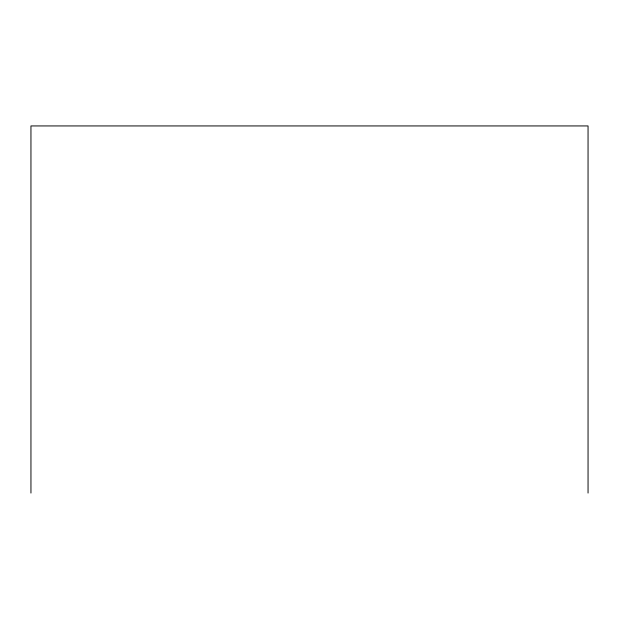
<?xml version="1.0" encoding="UTF-8"?>
<svg xmlns="http://www.w3.org/2000/svg" width="619" height="619" viewBox="0 0 619 619"><rect width="100%" height="100%" fill="white"/><g stroke="black" fill="none" stroke-linecap="round" stroke-linejoin="round"><path stroke-width="0.93" d="M588.05 493.064L588.05 125.936L30.95 125.936L30.95 493.064"/></g></svg>
